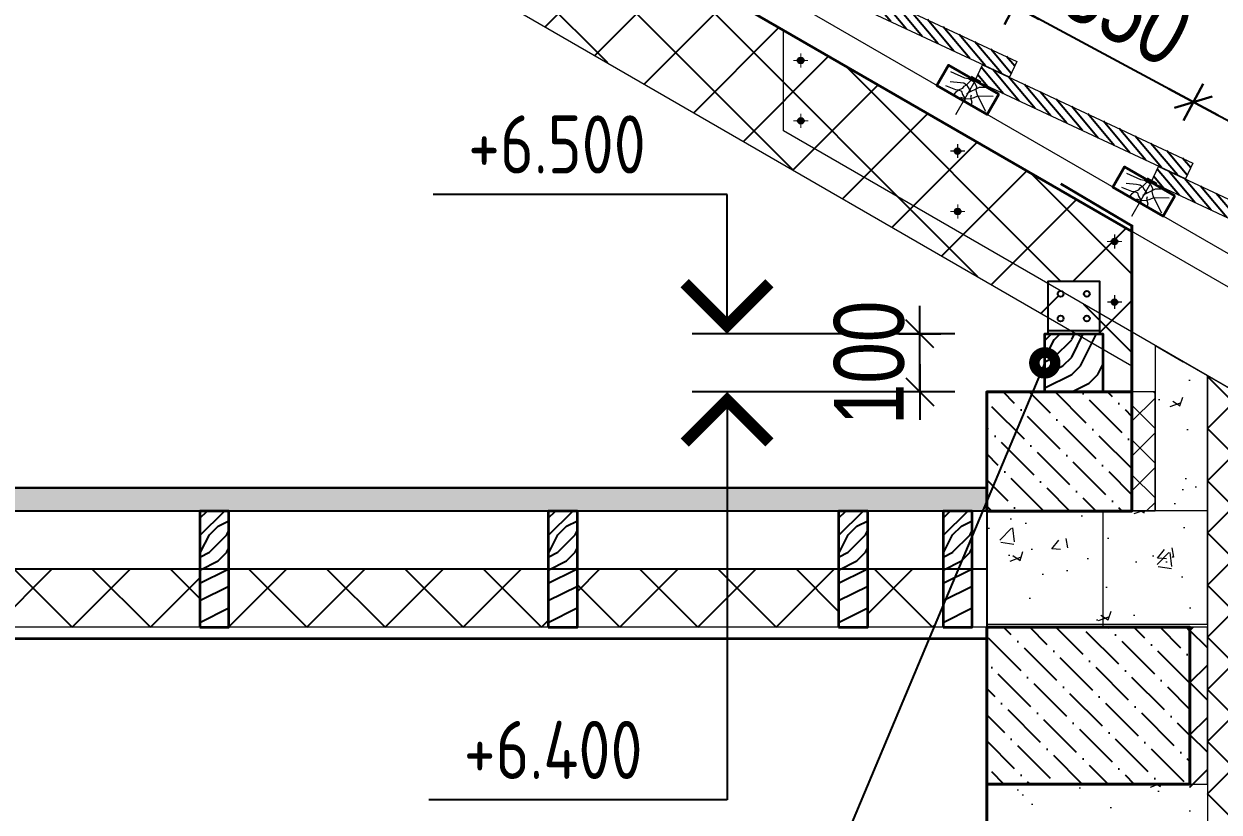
# Model space of a CAD drawing. Extents: x -12289450 to -10763036, y -7834513 to -6150123.
# Drawn here: x -10906897 to -10904839, y -7677568 to -7676211 of the extents above; entities that cross this region are included whole.
import ezdxf

# ---------------------------------------------------------------- set-up
doc = ezdxf.new("R2010")
doc.units = 0
doc.header["$LTSCALE"] = 25
doc.header["$PDMODE"] = 35
doc.linetypes.add('CENTER', pattern=[50.8, 31.75, -6.35, 6.35, -6.35])
doc.linetypes.add('HIDDEN', pattern=[9.525, 6.35, -3.175])
doc.layers.get('DefPoints').update_dxf_attribs({"color": 10, "lineweight": 30})
for name, color, linetype in [('005-РАЗМЕРЫ', 252, 'Continuous'), ('008-ШТРИХОВКА', 252, 'Continuous'), ('014-ОСИ', 251, 'CENTER'), ('1рамка1', 7, 'Continuous'), ('Крыши', 7, 'Continuous'), ('Примечания', 7, 'Continuous')]:
    doc.layers.add(name, color=color, linetype=linetype)
for name, color, linetype, lineweight in [('RAZMER', 7, 'Continuous', 9), ('Перегор', 4, 'Continuous', 20), ('Стена', 7, 'Continuous', 5), ('СТЕНЫ', 5, 'Continuous', 40), ('Штрих', 9, 'Continuous', 13), ('штриховка', 252, 'Continuous', 9)]:
    doc.layers.add(name, color=color, linetype=linetype, lineweight=lineweight)
doc.styles.add('GOST 2.304', font='cs_gost2304.shx')
doc.styles.add('TXT0', font='txt', dxfattribs={"width": 0.8})
doc.dimstyles.new('Копия 3 РАЗМЕРЫ 3', dxfattribs={"dimscale": 30, "dimtxt": 4, "dimasz": 0.08, "dimexe": 0, "dimexo": 0, "dimgap": 0.9, "dimtad": 1, "dimdec": 0, "dimzin": 0, "dimdsep": 46, "dimtxsty": 'TXT0', "dimblk1": 'A8MITTA', "dimblk2": 'A8MITTA', "dimsah": 1, "dimcen": 0.3, "dimse1": 1, "dimse2": 1, "dimadec": 0, "dimazin": 0, "dimtp": 6, "dimtm": 6, "dimtfac": 1, "dimtdec": 0, "dimtofl": 0, "dimtmove": 0, "dimatfit": 3, "dimldrblk": 'A8MITTA', "dimfxl": 0, "dimtolj": 1, "dimtzin": 0, "dimarcsym": 0})
pattern_1 = [(135, (14502.695, 2853.85), (-61.73926083, 16.83798023), [79.375, -15.875, 0, -15.875])]

# ---------------------------------------------------------------- blocks, each defined once
blk = doc.blocks.new('ytjtyj')
at = {"layer": 'Перегор', "linetype": 'Continuous'}
for p, q in [((-3.6, 13.4), (-21.6, 6.9)), ((-12.6, 10.2), (11.8, -56.9))]:
    blk.add_line(p, q, dxfattribs=at)
at = {"layer": 'Стена', "linetype": 'Continuous', "ltscale": 100}
blk.add_line((51.9, -12.5), (38.2, 25), dxfattribs=at)
blk.add_lwpolyline([(-55.8, -9.2), (-42.1, -46.8), (51.9, -12.5), (38.2, 25), (-55.8, -9.2)], close=True, dxfattribs=at)
at = {"layer": 'Штрих', "linetype": 'Continuous', "ltscale": 100}
for p, q in [((-10.2, 4.4), (-15.6, -3.3)), ((0.3, 8.6), (-10.2, 4.4)), ((2, -2.6), (-4.9, 6.5)), ((7.6, 8.6), (0.3, 8.6)), ((32.8, 15.1), (7.6, 8.6)), ((-20.7, -18.1), (-46.9, -13.8)), ((-18.6, -15.3), (-38.4, -41.9)), ((-20.7, -2.7), (-33.2, -0.9)), ((-15.6, -6.6), (-20.7, -2.7)), ((-15.1, -22.2), (-20.7, -18.1)), ((-15.6, -8.5), (-18.6, -15.3)), ((-15.6, -3.3), (-15.6, -8.5)), ((-7.2, -13), (-15.6, -6.6)), ((-9, -18.9), (-8.9, -23.1)), ((-1.7, -7.1), (-7.2, -13)), ((-1.2, -17.6), (-7.2, -13)), ((2, -2.6), (-1.7, -7.1)), ((7.1, -0.5), (2, -2.6)), ((5.7, -5.8), (2, -2.6)), ((7.2, -9.7), (5.7, -5.8)), ((8.7, -14.8), (5.7, -20.6)), ((12.9, -0.7), (7.1, -0.5)), ((13.7, -13.8), (7.2, -9.7)), ((13.7, -13.8), (8.7, -14.8)), ((30.7, -2.1), (12.9, -0.7)), ((17.6, -17.7), (13.7, -13.8)), ((19.4, -13.8), (13.7, -13.8)), ((20.1, -23), (17.6, -17.7)), ((37.5, -10.5), (19.4, -13.8)), ((-9.5, -24.4), (-15.1, -22.2)), ((-8.9, -23.1), (-12.3, -30.7)), ((-12.3, -30.7), (-11.7, -34.8)), ((-0.7, -26.6), (-9.5, -24.4)), ((8.3, -25.3), (-0.7, -26.6)), ((1.3, -25.2), (0.1, -30.6)), ((5.7, -20.6), (1.3, -25.2)), ((17.5, -23.8), (14, -25.5)), ((21.4, -22.6), (17.5, -23.8))]:
    blk.add_line(p, q, dxfattribs=at)
blk = doc.blocks.new('A8MITTA', base_point=(3180, 3140))
for p, q in [((3170, 3130), (3190, 3150)), ((3180, 3155), (3180, 3125)), ((3160, 3140), (3200, 3140))]:
    blk.add_line(p, q)
blk = doc.blocks.new('*D1067')
at = {"layer": '005-РАЗМЕРЫ', "color": 0, "lineweight": -2, "ltscale": 4, "transparency": 16777216}
blk.add_line((-10904577.5, -7676510.5), (-10904881.5, -7676347.3), dxfattribs=at)
at = {"layer": 'DefPoints', "color": 0, "ltscale": 4, "transparency": 16777216}
for p in [(-10904883.6, -7676346.1), (-10904966, -7676499.5), (-10904662.9, -7676674.5)]:
    blk.add_point(p, dxfattribs=at)
at = {"layer": '005-РАЗМЕРЫ', "color": 0, "lineweight": -2, "ltscale": 4, "transparency": 16777216, "xscale": 2.4, "yscale": 2.4, "zscale": 2.4}
for p, rotation in [((-10904883.6, -7676346.1), 151.7584222116206), ((-10904575.4, -7676511.7), 331.7584222116206)]:
    blk.add_blockref('A8MITTA', p, dxfattribs=dict(at, rotation=rotation))
at = {"layer": '005-РАЗМЕРЫ', "color": 0, "ltscale": 4, "transparency": 16777216, "insert": (-10904688.3, -7676352.3), "char_height": 120, "attachment_point": 5, "rotation": 331.7584, "style": 'TXT0'}
blk.add_mtext('\\A1;350', dxfattribs=at)
blk = doc.blocks.new('*D1068')
at = {"layer": '005-РАЗМЕРЫ', "color": 0, "lineweight": -2, "ltscale": 4, "transparency": 16777216}
blk.add_line((-10904885.7, -7676345), (-10905189.7, -7676181.7), dxfattribs=at)
at = {"layer": 'DefPoints', "color": 0, "ltscale": 4, "transparency": 16777216}
for p in [(-10905191.8, -7676180.6), (-10905269.1, -7676324.5), (-10904966, -7676499.5)]:
    blk.add_point(p, dxfattribs=at)
at = {"layer": '005-РАЗМЕРЫ', "color": 0, "lineweight": -2, "ltscale": 4, "transparency": 16777216, "xscale": 2.4, "yscale": 2.4, "zscale": 2.4}
for p, rotation in [((-10905191.8, -7676180.6), 151.7584222116206), ((-10904883.6, -7676346.1), 331.7584222116206)]:
    blk.add_blockref('A8MITTA', p, dxfattribs=dict(at, rotation=rotation))
at = {"layer": '005-РАЗМЕРЫ', "color": 0, "ltscale": 4, "transparency": 16777216, "insert": (-10904996.5, -7676186.7), "char_height": 120, "attachment_point": 5, "rotation": 331.7584, "style": 'TXT0'}
blk.add_mtext('\\A1;350', dxfattribs=at)
blk = doc.blocks.new('*D1069')
at = {"layer": '005-РАЗМЕРЫ', "color": 0, "lineweight": -2, "ltscale": 4, "transparency": 16777216}
blk.add_line((-10905193.9, -7676179.5), (-10905497.9, -7676016.2), dxfattribs=at)
at = {"layer": 'DefPoints', "color": 0, "ltscale": 4, "transparency": 16777216}
for p in [(-10905500, -7676015.1), (-10905572.2, -7676149.5), (-10905269.1, -7676324.5)]:
    blk.add_point(p, dxfattribs=at)
at = {"layer": '005-РАЗМЕРЫ', "color": 0, "lineweight": -2, "ltscale": 4, "transparency": 16777216, "xscale": 2.4, "yscale": 2.4, "zscale": 2.4}
for p, rotation in [((-10905500, -7676015.1), 151.7584222116206), ((-10905191.8, -7676180.6), 331.7584222116206)]:
    blk.add_blockref('A8MITTA', p, dxfattribs=dict(at, rotation=rotation))
at = {"layer": '005-РАЗМЕРЫ', "color": 0, "ltscale": 4, "transparency": 16777216, "insert": (-10905304.7, -7676021.2), "char_height": 120, "attachment_point": 5, "rotation": 331.7584, "style": 'TXT0'}
blk.add_mtext('\\A1;350', dxfattribs=at)
blk = doc.blocks.new('*D1089')
at = {"layer": '005-РАЗМЕРЫ', "color": 0, "lineweight": -2, "ltscale": 4, "transparency": 16777216}
blk.add_line((-10905354.3, -7676842.5), (-10905354.3, -7676747.3), dxfattribs=at)
at = {"layer": 'DefPoints', "color": 0, "ltscale": 4, "transparency": 16777216}
for p in [(-10905357.9, -7676744.9), (-10905354.3, -7676744.9), (-10905357.9, -7676844.9)]:
    blk.add_point(p, dxfattribs=at)
at = {"layer": '005-РАЗМЕРЫ', "color": 0, "lineweight": -2, "ltscale": 4, "transparency": 16777216, "xscale": 2.4, "yscale": 2.4, "zscale": 2.4}
for p, rotation in [((-10905354.3, -7676744.9), 90), ((-10905354.3, -7676844.9), 270)]:
    blk.add_blockref('A8MITTA', p, dxfattribs=dict(at, rotation=rotation))
at = {"layer": '005-РАЗМЕРЫ', "color": 0, "ltscale": 4, "transparency": 16777216, "insert": (-10905441.3, -7676794.9), "char_height": 120, "attachment_point": 5, "rotation": 90, "style": 'TXT0'}
blk.add_mtext('\\A1;100', dxfattribs=at)

msp = doc.modelspace()

# ---------------------------------------------------------------- hatches: boundary and pattern name
at = {"layer": '008-ШТРИХОВКА', "ltscale": 3}
h = msp.add_hatch(dxfattribs=at)
h.set_pattern_fill('ANSI37', color=256, scale=30)
h.set_pattern_definition([(45, (-10908334.22, -7676799.76), (-67.352, 67.352), []), (135, (-10908334.22, -7676799.76), (-67.352, -67.352), [])])
h.paths.add_polyline_path([(-10905589.2, -7676222.4), (-10905589.2, -7676395.6), (-10905134.2, -7676658.3), (-10905134.2, -7676654.9), (-10905044.2, -7676654.9), (-10905044.2, -7676710.3), (-10904989.2, -7676742), (-10904989.2, -7676568.8)])
h.paths.add_polyline_path([(-10905019, -7676590.2), (-10905019, -7676591.1, 0.403433), (-10905014.2, -7676586.1), (-10905015.2, -7676586.1, -0.40079)], flags=16)
h.paths.add_polyline_path([(-10905284.2, -7676534.3, -1), (-10905294.2, -7676534.3, -1)], flags=16)
h.paths.add_polyline_path([(-10905024, -7676690.2, -1), (-10905014, -7676690.2, -1)], flags=16)
h.paths.add_polyline_path([(-10905289.2, -7676426.3), (-10905289.2, -7676425.3, 0.425077), (-10905294.4, -7676430.3), (-10905293.4, -7676430.3, -0.427766)], flags=16)
h.paths.add_polyline_path([(-10905554.4, -7676378.3, -1), (-10905564.4, -7676378.3, -1)], flags=16)
h.paths.add_polyline_path([(-10905559.4, -7676270.3), (-10905559.4, -7676269.3, 0.425077), (-10905564.6, -7676274.3), (-10905563.6, -7676274.3, -0.427766)], flags=16)
h.paths.add_polyline_path([(-10905134.2, -7676658.3), (-10905589.2, -7676395.6), (-10905589.2, -7676222.4), (-10906849.3, -7675494.9), (-10906849.3, -7675725.8), (-10906621.3, -7675857.5), (-10906550.9, -7675781.6, -0.208652), (-10906553.8, -7675775, -1), (-10906535.8, -7675775, -0.654736), (-10906550.9, -7675781.6), (-10906621.3, -7675857.5), (-10905134.2, -7676716)])
h.paths.add_polyline_path([(-10905107.5, -7676673.7, -0.127292), (-10905106.9, -7676676.1, -1), (-10905116.9, -7676676.1, -0.409198), (-10905112, -7676671.1), (-10905134.2, -7676658.3), (-10905134.2, -7676716), (-10905092.9, -7676739.9), (-10905044.2, -7676739.9), (-10905044.2, -7676710.3)], flags=17)
h.paths.add_polyline_path([(-10905106.9, -7676718.6, -1), (-10905116.9, -7676718.6, -1)], flags=16)
h.paths.add_polyline_path([(-10905061.8, -7676718.6, -1), (-10905071.8, -7676718.6, -1)], flags=16)
h.paths.add_polyline_path([(-10904989.2, -7676742), (-10905044.2, -7676710.3), (-10905044.2, -7676744.9), (-10905039.2, -7676744.9), (-10905039.2, -7676770.9), (-10904989.2, -7676799.8)])
h.paths.add_polyline_path([(-10906849.3, -7675494.9), (-10906964.4, -7675428.4, -0.449807), (-10906977.6, -7675431.1), (-10907093.1, -7675585.1), (-10906849.3, -7675725.8)])
h.paths.add_polyline_path([(-10907813.6, -7674938.2, -0.197823), (-10907691, -7675239.9), (-10907093.1, -7675585.1), (-10906977.6, -7675431.1, -0.379494), (-10906980, -7675419.4)])
h.paths.add_polyline_path([(-10907813.6, -7674938.2), (-10908011.6, -7674823.8, 0.197823), (-10908334.2, -7674868.5), (-10908134.2, -7674984), (-10908134.2, -7674919.9), (-10908044.2, -7674919.9), (-10908044.2, -7675009.9), (-10908039.2, -7675009.9), (-10908039.2, -7675038.8), (-10907691, -7675239.9, 0.197823)])
at = {"layer": '008-ШТРИХОВКА'}
h = msp.add_hatch(dxfattribs=at)
h.set_pattern_fill('ANSI31', color=251, scale=4, angle=5, style=0)
h.set_pattern_definition([(130, (-22663053.002, -662320.611), (9.728764428, 8.163402643), [])])
h.paths.add_polyline_path([(-10905559.8, -7676135.2), (-10905558.2, -7676132.5), (-10905560.9, -7676130.9), (-10905549.7, -7676106.8), (-10905187.1, -7676275.9), (-10905199.8, -7676303)])
h = msp.add_hatch(dxfattribs=at)
h.set_pattern_fill('ANSI31', color=251, scale=4, angle=5, style=0)
h.set_pattern_definition([(130, (-22662749.893, -662495.611), (9.728764428, 8.163402643), [])])
h.paths.add_polyline_path([(-10905256.6, -7676310.2), (-10905255.1, -7676307.5), (-10905257.8, -7676305.9), (-10905246.6, -7676281.8), (-10904884, -7676450.9), (-10904896.7, -7676478)])
h = msp.add_hatch(dxfattribs=at)
h.set_pattern_fill('ANSI31', color=251, scale=4, angle=5, style=0)
h.set_pattern_definition([(130, (-22662446.784, -662670.611), (9.728764428, 8.163402643), [])])
h.paths.add_polyline_path([(-10904953.5, -7676485.2), (-10904952, -7676482.5), (-10904954.7, -7676480.9), (-10904943.4, -7676456.8), (-10904580.9, -7676625.9), (-10904593.6, -7676653)])
h = msp.add_hatch(dxfattribs=at)
h.set_pattern_fill('WOODFACE', color=251, scale=300, style=0, pattern_type=2)
h.set_pattern_definition([(0, (769016.9, -569530.14), (300, 300), [15, -285]), (90, (769136.9, -569425.14), (-300, 300), [30, -270]), (45, (769076.91, -569455.14), (3e-14, 300), [21.21, -63.63, 21.21, -42.42, 148.5, -127.2940687]), (45, (769001.91, -569545.14), (3e-14, 300), [21.213, -42.426, 21.213, -339.4120686]), (45, (769106.91, -569515.14), (3e-14, 300), [21.213, -403.0510686]), (45, (769136.91, -569530.14), (3e-14, 300), [21.213, -403.0510686]), (45, (769091.91, -569500.14), (3e-14, 300), [21.213, -403.0510686]), (45, (769076.91, -569485.14), (3e-14, 300), [42.426, -381.8380686]), (45, (769151.91, -569260.14), (3e-14, 300), [42.426, -381.8380686]), (45, (769046.91, -569470.14), (3e-14, 300), [84.852, -339.4120686]), (45, (769031.91, -569455.14), (3e-14, 300), [84.852, -339.4120686]), (45, (769226.91, -569365.14), (3e-14, 300), [84.852, -339.4120686]), (45, (769016.91, -569425.14), (3e-14, 300), [63.6396, -360.6244686]), (45, (768956.91, -569380.14), (3e-14, 300), [63.6396, -360.6244686]), (45, (768986.91, -569410.14), (3e-14, 300), [63.6396, -360.6244686]), (45, (769181.91, -569320.14), (3e-14, 300), [106.06602, -318.1980486]), (45, (769151.91, -569305.14), (3e-14, 300), [106.06602, -318.1980486]), (45, (769181.91, -569380.14), (3e-14, 300), [148.492424, -275.7716445]), (26.5650512, (769046.91, -569500.14), (300, 1e-07), [33.541017, -637.279374]), (26.5650512, (769106.91, -569410.14), (300, 1e-07), [33.541017, -637.279374]), (26.5650512, (769091.91, -569440.14), (300, 1e-07), [33.541017, -637.279374]), (26.5650512, (769031.91, -569530.14), (300, 1e-07), [67.08204, -603.738353]), (26.5650512, (769091.91, -569395.14), (300, 1e-07), [100.623059, -570.197334]), (26.5650512, (769061.91, -569380.14), (300, 1e-07), [134.1640785, -536.6563146]), (26.5650512, (769031.91, -569365.14), (300, 1e-07), [134.1640785, -536.6563146]), (26.5650512, (768986.91, -569275.14), (300, 1e-07), [134.1640785, -536.6563146]), (26.5650512, (768986.91, -569305.14), (300, 1e-07), [167.7051, -503.115293]), (26.5650512, (769001.91, -569335.14), (300, 1e-07), [167.7051, -503.115293]), (63.4349488, (769106.91, -569455.14), (2e-08, 300), [33.541017, -637.279374]), (63.4349488, (769061.91, -569485.14), (2e-08, 300), [33.541017, -637.279374]), (63.4349488, (769016.91, -569530.14), (2e-08, 300), [67.08204, -603.738353]), (63.4349488, (769106.91, -569485.14), (2e-08, 300), [67.08204, -603.738353]), (63.4349488, (768986.91, -569545.14), (2e-08, 300), [100.623059, -570.197334]), (63.4349488, (768956.91, -569545.14), (2e-08, 300), [134.1640785, -536.6563146]), (63.4349488, (769226.91, -569530.14), (2e-08, 300), [134.1640785, -536.6563146]), (63.4349488, (769121.91, -569500.14), (2e-08, 300), [134.1640785, -536.6563146]), (63.4349488, (769181.91, -569530.14), (2e-08, 300), [167.7051, -503.115293]), (63.4349488, (769151.91, -569515.14), (2e-08, 300), [167.7051, -503.115293])])
h.paths.add_polyline_path([(-10905039.2, -7676844.9), (-10905039.2, -7676744.9), (-10905139.2, -7676744.9), (-10905139.2, -7676844.9)])
at = {"layer": '008-ШТРИХОВКА', "ltscale": 4}
h = msp.add_hatch(dxfattribs=at)
h.set_pattern_fill('ANSI37', color=256, scale=20, style=0)
h.set_pattern_definition([(45, (-10904859.19, -7680589.875), (-44.9013, 44.9013), []), (135, (-10904859.19, -7680589.875), (-44.9013, -44.9013), [])])
h.paths.add_polyline_path([(-10904859.1, -7677811.4), (-10904809.2, -7677811.4), (-10904809.2, -7676846), (-10904859.2, -7676817.1), (-10904859.2, -7677049.9)])
h = msp.add_hatch(dxfattribs=at)
h.set_pattern_fill('ANSI36', color=256, scale=10, angle=90, style=0)
h.set_pattern_definition(pattern_1)
h.paths.add_polyline_path([(-10904989.2, -7676844.9), (-10905239.2, -7676844.9), (-10905239.2, -7677049.9), (-10904989.2, -7677049.9)])
at = {"layer": '008-ШТРИХОВКА', "lineweight": 9}
h = msp.add_hatch(dxfattribs=at)
h.set_pattern_fill('ANSI37', color=251, scale=13.333333, angle=90, style=0)
h.set_pattern_definition([(135, (-11633513.636, -7047784.69), (-29.934187, -29.934187), []), (225, (-11633513.636, -7047784.69), (29.934187, -29.934187), [])])
h.paths.add_polyline_path([(-10904949.2, -7676844.8), (-10904989.2, -7676844.8), (-10904989.2, -7677049.8), (-10904949.2, -7677049.8)])
at = {"layer": '008-ШТРИХОВКА'}
h = msp.add_hatch(dxfattribs=at)
h.set_pattern_fill('WOODFACE', color=251, scale=300, style=0, pattern_type=2)
h.set_pattern_definition([(0, (-10915678.08, -7677234.88), (300, 300), [15, -285]), (90, (-10915558.08, -7677129.88), (-300, 300), [30, -270]), (45, (-10915618.08, -7677159.88), (3e-14, 300), [21.21, -63.63, 21.21, -42.42, 148.5, -127.294]), (45, (-10915693.08, -7677249.88), (3e-14, 300), [21.213, -42.426, 21.213, -339.412]), (45, (-10915588.08, -7677219.88), (3e-14, 300), [21.213, -403.051]), (45, (-10915558.08, -7677234.88), (3e-14, 300), [21.213, -403.051]), (45, (-10915603.08, -7677204.88), (3e-14, 300), [21.213, -403.051]), (45, (-10915618.08, -7677189.88), (3e-14, 300), [42.426, -381.838]), (45, (-10915543.08, -7676964.88), (3e-14, 300), [42.426, -381.838]), (45, (-10915648.08, -7677174.88), (3e-14, 300), [84.852, -339.412]), (45, (-10915663.08, -7677159.88), (3e-14, 300), [84.852, -339.412]), (45, (-10915468.08, -7677069.88), (3e-14, 300), [84.852, -339.412]), (45, (-10915678.08, -7677129.88), (3e-14, 300), [63.64, -360.6245]), (45, (-10915738.08, -7677084.88), (3e-14, 300), [63.64, -360.6245]), (45, (-10915708.08, -7677114.88), (3e-14, 300), [63.64, -360.6245]), (45, (-10915513.08, -7677024.88), (3e-14, 300), [106.066, -318.198]), (45, (-10915543.08, -7677009.88), (3e-14, 300), [106.066, -318.198]), (45, (-10915513.08, -7677084.88), (3e-14, 300), [148.4924, -275.772]), (26.565, (-10915648.08, -7677204.88), (300, 1e-07), [33.541, -637.279]), (26.565, (-10915588.08, -7677114.88), (300, 1e-07), [33.541, -637.279]), (26.565, (-10915603.08, -7677144.88), (300, 1e-07), [33.541, -637.279]), (26.565, (-10915663.08, -7677234.88), (300, 1e-07), [67.082, -603.738]), (26.565, (-10915603.08, -7677099.88), (300, 1e-07), [100.623, -570.197]), (26.565, (-10915633.08, -7677084.88), (300, 1e-07), [134.164, -536.656]), (26.565, (-10915663.08, -7677069.88), (300, 1e-07), [134.164, -536.656]), (26.565, (-10915708.08, -7676979.88), (300, 1e-07), [134.164, -536.656]), (26.565, (-10915708.08, -7677009.88), (300, 1e-07), [167.705, -503.115]), (26.565, (-10915693.08, -7677039.88), (300, 1e-07), [167.705, -503.115]), (63.435, (-10915588.08, -7677159.88), (2e-08, 300), [33.541, -637.279]), (63.435, (-10915633.08, -7677189.88), (2e-08, 300), [33.541, -637.279]), (63.435, (-10915678.08, -7677234.88), (2e-08, 300), [67.082, -603.738]), (63.435, (-10915588.08, -7677189.88), (2e-08, 300), [67.082, -603.738]), (63.435, (-10915708.08, -7677249.88), (2e-08, 300), [100.623, -570.197]), (63.435, (-10915738.08, -7677249.88), (2e-08, 300), [134.164, -536.656]), (63.435, (-10915468.08, -7677234.88), (2e-08, 300), [134.164, -536.656]), (63.435, (-10915573.08, -7677204.88), (2e-08, 300), [134.164, -536.656]), (63.435, (-10915513.08, -7677234.88), (2e-08, 300), [167.705, -503.115]), (63.435, (-10915543.08, -7677219.88), (2e-08, 300), [167.705, -503.115])])
h.paths.add_polyline_path([(-10910869.2, -7677050), (-10910919.2, -7677050), (-10910927.1, -7677049.9), (-10910877.1, -7677049.9)], flags=16)
h.paths.add_polyline_path([(-10913249.2, -7677050), (-10913249.2, -7677009.9), (-10915738.1, -7677009.9), (-10915738.1, -7677050)])
h.paths.add_polyline_path([(-10913249.2, -7677009.9), (-10913249.2, -7677050), (-10905239.2, -7677050.1), (-10905239.2, -7677009.9)])
h = msp.add_hatch(dxfattribs=at)
h.set_pattern_fill('WOODFACE', color=251, scale=300, style=0, pattern_type=2)
h.set_pattern_definition([(0, (767561.9, -569866.07), (300, 300), [15, -285]), (90, (767681.9, -569761.07), (-300, 300), [30, -270]), (45, (767621.91, -569791.07), (3e-14, 300), [21.21, -63.63, 21.21, -42.42, 148.5, -127.2940687]), (45, (767546.91, -569881.07), (3e-14, 300), [21.213, -42.426, 21.213, -339.4120686]), (45, (767651.91, -569851.07), (3e-14, 300), [21.213, -403.0510686]), (45, (767681.91, -569866.07), (3e-14, 300), [21.213, -403.0510686]), (45, (767636.91, -569836.07), (3e-14, 300), [21.213, -403.0510686]), (45, (767621.91, -569821.07), (3e-14, 300), [42.426, -381.8380686]), (45, (767696.91, -569596.07), (3e-14, 300), [42.426, -381.8380686]), (45, (767591.91, -569806.07), (3e-14, 300), [84.852, -339.4120686]), (45, (767576.91, -569791.07), (3e-14, 300), [84.852, -339.4120686]), (45, (767771.91, -569701.07), (3e-14, 300), [84.852, -339.4120686]), (45, (767561.91, -569761.07), (3e-14, 300), [63.6396, -360.6244686]), (45, (767501.91, -569716.07), (3e-14, 300), [63.6396, -360.6244686]), (45, (767531.91, -569746.07), (3e-14, 300), [63.6396, -360.6244686]), (45, (767726.91, -569656.07), (3e-14, 300), [106.06602, -318.1980486]), (45, (767696.91, -569641.07), (3e-14, 300), [106.06602, -318.1980486]), (45, (767726.91, -569716.07), (3e-14, 300), [148.492424, -275.7716445]), (26.5650512, (767591.91, -569836.07), (300, 1e-07), [33.541017, -637.279374]), (26.5650512, (767651.91, -569746.07), (300, 1e-07), [33.541017, -637.279374]), (26.5650512, (767636.91, -569776.07), (300, 1e-07), [33.541017, -637.279374]), (26.5650512, (767576.91, -569866.07), (300, 1e-07), [67.08204, -603.738353]), (26.5650512, (767636.91, -569731.07), (300, 1e-07), [100.623059, -570.197334]), (26.5650512, (767606.91, -569716.07), (300, 1e-07), [134.1640785, -536.6563146]), (26.5650512, (767576.91, -569701.07), (300, 1e-07), [134.1640785, -536.6563146]), (26.5650512, (767531.91, -569611.07), (300, 1e-07), [134.1640785, -536.6563146]), (26.5650512, (767531.91, -569641.07), (300, 1e-07), [167.7051, -503.115293]), (26.5650512, (767546.91, -569671.07), (300, 1e-07), [167.7051, -503.115293]), (63.4349488, (767651.91, -569791.07), (2e-08, 300), [33.541017, -637.279374]), (63.4349488, (767606.91, -569821.07), (2e-08, 300), [33.541017, -637.279374]), (63.4349488, (767561.91, -569866.07), (2e-08, 300), [67.08204, -603.738353]), (63.4349488, (767651.91, -569821.07), (2e-08, 300), [67.08204, -603.738353]), (63.4349488, (767531.91, -569881.07), (2e-08, 300), [100.623059, -570.197334]), (63.4349488, (767501.91, -569881.07), (2e-08, 300), [134.1640785, -536.6563146]), (63.4349488, (767771.91, -569866.07), (2e-08, 300), [134.1640785, -536.6563146]), (63.4349488, (767666.91, -569836.07), (2e-08, 300), [134.1640785, -536.6563146]), (63.4349488, (767726.91, -569866.07), (2e-08, 300), [167.7051, -503.115293]), (63.4349488, (767696.91, -569851.07), (2e-08, 300), [167.7051, -503.115293])])
h.paths.add_polyline_path([(-10906544.2, -7677249.9), (-10906544.2, -7677049.9), (-10906594.2, -7677049.9), (-10906594.2, -7677249.9)])
h = msp.add_hatch(dxfattribs=at)
h.set_pattern_fill('WOODFACE', color=251, scale=300, style=0, pattern_type=2)
h.set_pattern_definition([(0, (768161.9, -569866.07), (300, 300), [15, -285]), (90, (768281.9, -569761.07), (-300, 300), [30, -270]), (45, (768221.91, -569791.07), (3e-14, 300), [21.21, -63.63, 21.21, -42.42, 148.5, -127.2940687]), (45, (768146.91, -569881.07), (3e-14, 300), [21.213, -42.426, 21.213, -339.4120686]), (45, (768251.91, -569851.07), (3e-14, 300), [21.213, -403.0510686]), (45, (768281.91, -569866.07), (3e-14, 300), [21.213, -403.0510686]), (45, (768236.91, -569836.07), (3e-14, 300), [21.213, -403.0510686]), (45, (768221.91, -569821.07), (3e-14, 300), [42.426, -381.8380686]), (45, (768296.91, -569596.07), (3e-14, 300), [42.426, -381.8380686]), (45, (768191.91, -569806.07), (3e-14, 300), [84.852, -339.4120686]), (45, (768176.91, -569791.07), (3e-14, 300), [84.852, -339.4120686]), (45, (768371.91, -569701.07), (3e-14, 300), [84.852, -339.4120686]), (45, (768161.91, -569761.07), (3e-14, 300), [63.6396, -360.6244686]), (45, (768101.91, -569716.07), (3e-14, 300), [63.6396, -360.6244686]), (45, (768131.91, -569746.07), (3e-14, 300), [63.6396, -360.6244686]), (45, (768326.91, -569656.07), (3e-14, 300), [106.06602, -318.1980486]), (45, (768296.91, -569641.07), (3e-14, 300), [106.06602, -318.1980486]), (45, (768326.91, -569716.07), (3e-14, 300), [148.492424, -275.7716445]), (26.5650512, (768191.91, -569836.07), (300, 1e-07), [33.541017, -637.279374]), (26.5650512, (768251.91, -569746.07), (300, 1e-07), [33.541017, -637.279374]), (26.5650512, (768236.91, -569776.07), (300, 1e-07), [33.541017, -637.279374]), (26.5650512, (768176.91, -569866.07), (300, 1e-07), [67.08204, -603.738353]), (26.5650512, (768236.91, -569731.07), (300, 1e-07), [100.623059, -570.197334]), (26.5650512, (768206.91, -569716.07), (300, 1e-07), [134.1640785, -536.6563146]), (26.5650512, (768176.91, -569701.07), (300, 1e-07), [134.1640785, -536.6563146]), (26.5650512, (768131.91, -569611.07), (300, 1e-07), [134.1640785, -536.6563146]), (26.5650512, (768131.91, -569641.07), (300, 1e-07), [167.7051, -503.115293]), (26.5650512, (768146.91, -569671.07), (300, 1e-07), [167.7051, -503.115293]), (63.4349488, (768251.91, -569791.07), (2e-08, 300), [33.541017, -637.279374]), (63.4349488, (768206.91, -569821.07), (2e-08, 300), [33.541017, -637.279374]), (63.4349488, (768161.91, -569866.07), (2e-08, 300), [67.08204, -603.738353]), (63.4349488, (768251.91, -569821.07), (2e-08, 300), [67.08204, -603.738353]), (63.4349488, (768131.91, -569881.07), (2e-08, 300), [100.623059, -570.197334]), (63.4349488, (768101.91, -569881.07), (2e-08, 300), [134.1640785, -536.6563146]), (63.4349488, (768371.91, -569866.07), (2e-08, 300), [134.1640785, -536.6563146]), (63.4349488, (768266.91, -569836.07), (2e-08, 300), [134.1640785, -536.6563146]), (63.4349488, (768326.91, -569866.07), (2e-08, 300), [167.7051, -503.115293]), (63.4349488, (768296.91, -569851.07), (2e-08, 300), [167.7051, -503.115293])])
h.paths.add_polyline_path([(-10905944.2, -7677249.9), (-10905944.2, -7677049.9), (-10905994.2, -7677049.9), (-10905994.2, -7677249.9)])
h = msp.add_hatch(dxfattribs=at)
h.set_pattern_fill('WOODFACE', color=251, scale=300, style=0, pattern_type=2)
h.set_pattern_definition([(0, (768661.9, -569866.07), (300, 300), [15, -285]), (90, (768781.9, -569761.07), (-300, 300), [30, -270]), (45, (768721.91, -569791.07), (3e-14, 300), [21.21, -63.63, 21.21, -42.42, 148.5, -127.2940687]), (45, (768646.91, -569881.07), (3e-14, 300), [21.213, -42.426, 21.213, -339.4120686]), (45, (768751.91, -569851.07), (3e-14, 300), [21.213, -403.0510686]), (45, (768781.91, -569866.07), (3e-14, 300), [21.213, -403.0510686]), (45, (768736.91, -569836.07), (3e-14, 300), [21.213, -403.0510686]), (45, (768721.91, -569821.07), (3e-14, 300), [42.426, -381.8380686]), (45, (768796.91, -569596.07), (3e-14, 300), [42.426, -381.8380686]), (45, (768691.91, -569806.07), (3e-14, 300), [84.852, -339.4120686]), (45, (768676.91, -569791.07), (3e-14, 300), [84.852, -339.4120686]), (45, (768871.91, -569701.07), (3e-14, 300), [84.852, -339.4120686]), (45, (768661.91, -569761.07), (3e-14, 300), [63.6396, -360.6244686]), (45, (768601.91, -569716.07), (3e-14, 300), [63.6396, -360.6244686]), (45, (768631.91, -569746.07), (3e-14, 300), [63.6396, -360.6244686]), (45, (768826.91, -569656.07), (3e-14, 300), [106.06602, -318.1980486]), (45, (768796.91, -569641.07), (3e-14, 300), [106.06602, -318.1980486]), (45, (768826.91, -569716.07), (3e-14, 300), [148.492424, -275.7716445]), (26.5650512, (768691.91, -569836.07), (300, 1e-07), [33.541017, -637.279374]), (26.5650512, (768751.91, -569746.07), (300, 1e-07), [33.541017, -637.279374]), (26.5650512, (768736.91, -569776.07), (300, 1e-07), [33.541017, -637.279374]), (26.5650512, (768676.91, -569866.07), (300, 1e-07), [67.08204, -603.738353]), (26.5650512, (768736.91, -569731.07), (300, 1e-07), [100.623059, -570.197334]), (26.5650512, (768706.91, -569716.07), (300, 1e-07), [134.1640785, -536.6563146]), (26.5650512, (768676.91, -569701.07), (300, 1e-07), [134.1640785, -536.6563146]), (26.5650512, (768631.91, -569611.07), (300, 1e-07), [134.1640785, -536.6563146]), (26.5650512, (768631.91, -569641.07), (300, 1e-07), [167.7051, -503.115293]), (26.5650512, (768646.91, -569671.07), (300, 1e-07), [167.7051, -503.115293]), (63.4349488, (768751.91, -569791.07), (2e-08, 300), [33.541017, -637.279374]), (63.4349488, (768706.91, -569821.07), (2e-08, 300), [33.541017, -637.279374]), (63.4349488, (768661.91, -569866.07), (2e-08, 300), [67.08204, -603.738353]), (63.4349488, (768751.91, -569821.07), (2e-08, 300), [67.08204, -603.738353]), (63.4349488, (768631.91, -569881.07), (2e-08, 300), [100.623059, -570.197334]), (63.4349488, (768601.91, -569881.07), (2e-08, 300), [134.1640785, -536.6563146]), (63.4349488, (768871.91, -569866.07), (2e-08, 300), [134.1640785, -536.6563146]), (63.4349488, (768766.91, -569836.07), (2e-08, 300), [134.1640785, -536.6563146]), (63.4349488, (768826.91, -569866.07), (2e-08, 300), [167.7051, -503.115293]), (63.4349488, (768796.91, -569851.07), (2e-08, 300), [167.7051, -503.115293])])
h.paths.add_polyline_path([(-10905444.2, -7677249.9), (-10905444.2, -7677049.9), (-10905494.2, -7677049.9), (-10905494.2, -7677249.9)])
h = msp.add_hatch(dxfattribs=at)
h.set_pattern_fill('WOODFACE', color=251, scale=300, style=0, pattern_type=2)
h.set_pattern_definition([(0, (768841.9, -569866.07), (300, 300), [15, -285]), (90, (768961.9, -569761.07), (-300, 300), [30, -270]), (45, (768901.91, -569791.07), (3e-14, 300), [21.21, -63.63, 21.21, -42.42, 148.5, -127.2940687]), (45, (768826.91, -569881.07), (3e-14, 300), [21.213, -42.426, 21.213, -339.4120686]), (45, (768931.91, -569851.07), (3e-14, 300), [21.213, -403.0510686]), (45, (768961.91, -569866.07), (3e-14, 300), [21.213, -403.0510686]), (45, (768916.91, -569836.07), (3e-14, 300), [21.213, -403.0510686]), (45, (768901.91, -569821.07), (3e-14, 300), [42.426, -381.8380686]), (45, (768976.91, -569596.07), (3e-14, 300), [42.426, -381.8380686]), (45, (768871.91, -569806.07), (3e-14, 300), [84.852, -339.4120686]), (45, (768856.91, -569791.07), (3e-14, 300), [84.852, -339.4120686]), (45, (769051.91, -569701.07), (3e-14, 300), [84.852, -339.4120686]), (45, (768841.91, -569761.07), (3e-14, 300), [63.6396, -360.6244686]), (45, (768781.91, -569716.07), (3e-14, 300), [63.6396, -360.6244686]), (45, (768811.91, -569746.07), (3e-14, 300), [63.6396, -360.6244686]), (45, (769006.91, -569656.07), (3e-14, 300), [106.06602, -318.1980486]), (45, (768976.91, -569641.07), (3e-14, 300), [106.06602, -318.1980486]), (45, (769006.91, -569716.07), (3e-14, 300), [148.492424, -275.7716445]), (26.5650512, (768871.91, -569836.07), (300, 1e-07), [33.541017, -637.279374]), (26.5650512, (768931.91, -569746.07), (300, 1e-07), [33.541017, -637.279374]), (26.5650512, (768916.91, -569776.07), (300, 1e-07), [33.541017, -637.279374]), (26.5650512, (768856.91, -569866.07), (300, 1e-07), [67.08204, -603.738353]), (26.5650512, (768916.91, -569731.07), (300, 1e-07), [100.623059, -570.197334]), (26.5650512, (768886.91, -569716.07), (300, 1e-07), [134.1640785, -536.6563146]), (26.5650512, (768856.91, -569701.07), (300, 1e-07), [134.1640785, -536.6563146]), (26.5650512, (768811.91, -569611.07), (300, 1e-07), [134.1640785, -536.6563146]), (26.5650512, (768811.91, -569641.07), (300, 1e-07), [167.7051, -503.115293]), (26.5650512, (768826.91, -569671.07), (300, 1e-07), [167.7051, -503.115293]), (63.4349488, (768931.91, -569791.07), (2e-08, 300), [33.541017, -637.279374]), (63.4349488, (768886.91, -569821.07), (2e-08, 300), [33.541017, -637.279374]), (63.4349488, (768841.91, -569866.07), (2e-08, 300), [67.08204, -603.738353]), (63.4349488, (768931.91, -569821.07), (2e-08, 300), [67.08204, -603.738353]), (63.4349488, (768811.91, -569881.07), (2e-08, 300), [100.623059, -570.197334]), (63.4349488, (768781.91, -569881.07), (2e-08, 300), [134.1640785, -536.6563146]), (63.4349488, (769051.91, -569866.07), (2e-08, 300), [134.1640785, -536.6563146]), (63.4349488, (768946.91, -569836.07), (2e-08, 300), [134.1640785, -536.6563146]), (63.4349488, (769006.91, -569866.07), (2e-08, 300), [167.7051, -503.115293]), (63.4349488, (768976.91, -569851.07), (2e-08, 300), [167.7051, -503.115293])])
h.paths.add_polyline_path([(-10905264.2, -7677249.9), (-10905264.2, -7677049.9), (-10905314.2, -7677049.9), (-10905314.2, -7677249.9)])
at = {"layer": '008-ШТРИХОВКА', "ltscale": 3}
h = msp.add_hatch(dxfattribs=at)
h.set_pattern_fill('ANSI37', color=256, scale=30)
h.set_pattern_definition([(45, (-10911394.19, -7677249.95), (-67.3519, 67.3519), []), (135, (-10911394.19, -7677249.95), (-67.3519, -67.3519), [])])
h.paths.add_polyline_path([(-10911394.2, -7677149.9), (-10911394.2, -7677249.9), (-10910844.2, -7677249.9), (-10910844.2, -7677149.9)])
h.paths.add_polyline_path([(-10910244.2, -7677249.9), (-10910244.2, -7677149.9), (-10910794.2, -7677149.9), (-10910794.2, -7677249.9)])
h.paths.add_polyline_path([(-10910039.2, -7677249.9), (-10910039.2, -7677149.9), (-10910194.2, -7677149.9), (-10910194.2, -7677249.9)])
h.paths.add_polyline_path([(-10910039.2, -7677249.9), (-10909964.2, -7677249.9), (-10909964.2, -7677149.9), (-10909989.2, -7677149.9), (-10910039.2, -7677149.9)])
h.paths.add_polyline_path([(-10909814.2, -7677149.9), (-10909814.2, -7677249.9), (-10909644.2, -7677249.9), (-10909644.2, -7677149.9)])
h.paths.add_polyline_path([(-10909594.2, -7677149.9), (-10909594.2, -7677249.9), (-10909489.2, -7677249.9), (-10909489.2, -7677149.9)])
h.paths.add_polyline_path([(-10909389.2, -7677149.9), (-10909489.2, -7677149.9), (-10909489.2, -7677249.9), (-10909389.2, -7677249.9)])
h.paths.add_polyline_path([(-10909389.2, -7677149.9), (-10909389.2, -7677249.9), (-10909044.2, -7677249.9), (-10909044.2, -7677149.9)])
h.paths.add_polyline_path([(-10908994.2, -7677149.9), (-10908994.2, -7677249.9), (-10908444.2, -7677249.9), (-10908444.2, -7677149.9)])
h.paths.add_polyline_path([(-10908394.2, -7677149.9), (-10908394.2, -7677249.9), (-10908164.2, -7677249.9), (-10908164.2, -7677149.9)])
h.paths.add_polyline_path([(-10908014.2, -7677149.9), (-10908014.2, -7677249.9), (-10907844.2, -7677249.9), (-10907844.2, -7677149.9)])
h.paths.add_polyline_path([(-10907794.2, -7677149.9), (-10907794.2, -7677249.9), (-10907244.2, -7677249.9), (-10907244.2, -7677149.9)])
h.paths.add_polyline_path([(-10907144.2, -7677149.9), (-10907144.2, -7677249.9), (-10906594.2, -7677249.9), (-10906594.2, -7677149.9)])
h.paths.add_polyline_path([(-10905994.2, -7677249.9), (-10905994.2, -7677150), (-10906544.2, -7677149.9), (-10906544.2, -7677249.9)])
h.paths.add_polyline_path([(-10905944.2, -7677150), (-10905944.2, -7677249.9), (-10905494.2, -7677250), (-10905494.2, -7677150)])
h.paths.add_polyline_path([(-10905444.2, -7677250), (-10905330.3, -7677250), (-10905314.2, -7677211.6), (-10905314.2, -7677150), (-10905444.2, -7677150)])
at = {"layer": '008-ШТРИХОВКА', "ltscale": 4}
h = msp.add_hatch(dxfattribs=at)
h.set_pattern_fill('ANSI36', color=256, scale=10, angle=90, style=0)
h.set_pattern_definition(pattern_1)
h.paths.add_polyline_path([(-10904889.2, -7677249.9), (-10904889.2, -7677519.9), (-10905239.2, -7677519.9), (-10905239.2, -7677249.9)])
h = msp.add_hatch(dxfattribs=at)
h.set_pattern_fill('ANSI37', color=256, scale=20, style=0)
h.set_pattern_definition([(45, (-10904889.186, -7677524.88), (-44.901, 44.901), []), (135, (-10904889.186, -7677524.88), (-44.901, -44.901), [])])
h.paths.add_polyline_path([(-10904859.2, -7677249.9), (-10904889.2, -7677249.9), (-10904889.2, -7677524.9), (-10904859.2, -7677524.9)])
at = {"layer": 'Перегор', "linetype": 'Continuous', "ltscale": 5}
h = msp.add_hatch(color=256, dxfattribs=at)
edge = h.paths.add_edge_path()
edge.add_arc((-10905559.6, -7676274.3), 4.01, 0, 360)
h = msp.add_hatch(color=256, dxfattribs=at)
edge = h.paths.add_edge_path()
edge.add_arc((-10905559.4, -7676378.3), 4.01, 0, 360)
h = msp.add_hatch(color=256, dxfattribs=at)
edge = h.paths.add_edge_path()
edge.add_arc((-10905289.4, -7676430.3), 4.01, 0, 360)
h = msp.add_hatch(color=256, dxfattribs=at)
edge = h.paths.add_edge_path()
edge.add_arc((-10905289.2, -7676534.3), 4.01, 0, 360)
h = msp.add_hatch(color=256, dxfattribs=at)
edge = h.paths.add_edge_path()
edge.add_arc((-10905019.2, -7676586.1), 4.01, 0, 360)
h = msp.add_hatch(color=256, dxfattribs=at)
edge = h.paths.add_edge_path()
edge.add_arc((-10905019, -7676690.2), 4.01, 0, 360)
at = {"layer": 'штриховка'}
h = msp.add_hatch(dxfattribs=at)
h.set_pattern_fill('AR-CONC', color=256, style=0)
h.set_pattern_definition([(50, (14502.7, 2853.85), (182.184669, -15.9390855), [19.05, -209.55]), (355, (14502.7, 2853.85), (-35.2434214, 191.0568452), [15.24, -167.6405842]), (100.4514447, (14517.88, 2852.52), (146.941247, 175.117752), [16.1900088, -178.0902446]), (46.1842, (14502.7, 2904.65), (271.079041, -42.042328), [28.575, -314.325]), (96.6355576, (14525.28, 2901.15), (237.404134, 247.4261246), [24.285023, -267.135608]), (351.1841512, (14502.7, 2904.65), (237.404134, 247.4261246), [22.859967, -251.459732]), (21, (14528.1, 2891.95), (151.6143913, -102.2651982), [19.05, -209.55]), (326, (14528.1, 2891.95), (61.8020283, 184.187966), [15.24, -167.64]), (71.451445, (14540.73, 2883.43), (213.4164193, 81.922769), [16.1900088, -178.0899376]), (37.5, (14502.695, 2853.85), (3.08860325, 84.55503887), [0, -165.608, 0, -170.18, 0, -168.275]), (7.5, (14502.695, 2853.85), (66.8196625, 100.1805748), [0, -97.028, 0, -161.798, 0, -64.135]), (327.5, (14446.05, 2853.85), (135.59059517, -5.728744), [0, -63.5, 0, -198.12, 0, -262.89]), (317.5, (14420.65, 2853.85), (148.1291814, 25.426491), [0, -82.55, 0, -131.572, 0, -186.69])])
h.paths.add_polyline_path([(-10904859.2, -7676817.1), (-10904949.2, -7676765.1), (-10904949.2, -7676817.4), (-10904949.2, -7676844.9), (-10904949.2, -7677049.9), (-10904859.2, -7677049.9)])
h.paths.add_polyline_path([(-10904859.2, -7677049.9), (-10905039.2, -7677049.9), (-10905039.2, -7677244.9), (-10904859.2, -7677244.9)])
h.paths.add_polyline_path([(-10905039.2, -7677049.9), (-10905239.2, -7677049.9), (-10905239.2, -7677244.9), (-10905039.2, -7677244.9)])
h.paths.add_polyline_path([(-10904859.2, -7677519.9), (-10905239.2, -7677519.9), (-10905239.2, -7677619.9), (-10904859.2, -7677619.9)])
h.paths.add_polyline_path([(-10905239.2, -7677811.4), (-10904859.2, -7677811.4), (-10904859.2, -7677619.9), (-10905239.2, -7677619.9)])

# ---------------------------------------------------------------- linework, layer by layer
at = {"lineweight": 25, "ltscale": 20}
msp.add_line((-10905139.2, -7676794.9), (-10905653.1, -7678018.6), dxfattribs=at)
at = {"lineweight": 25, "ltscale": 20, "const_width": 36}
msp.add_lwpolyline([(-10905130.2, -7676795.7, 1), (-10905148.2, -7676794.1, 1)], format="xyb", close=True, dxfattribs=at)
at = {"layer": '008-ШТРИХОВКА', "ltscale": 3}
msp.add_lwpolyline([(-10905239.2, -7677150), (-10909989.2, -7677149.9)], dxfattribs=at)
at = {"layer": '014-ОСИ'}
msp.add_lwpolyline([(-10905239.2, -7676896.6), (-10905239.2, -7678056.7)], dxfattribs=at)
at = {"layer": '1рамка1', "color": 7, "lineweight": 25, "ltscale": 133.333333}
msp.add_line((-10905044.2, -7676739.9), (-10905134.2, -7676739.9), dxfattribs=at)
msp.add_lwpolyline([(-10905134.2, -7676744.9), (-10905044.2, -7676744.9), (-10905044.2, -7676654.9), (-10905134.2, -7676654.9), (-10905134.2, -7676744.9)], close=True, dxfattribs=at)
for centre in [(-10905559.6, -7676274.3), (-10905559.4, -7676378.3), (-10905289.4, -7676430.3), (-10905289.2, -7676534.3), (-10905019.2, -7676586.1), (-10905111.9, -7676676.1), (-10905066.8, -7676676.1), (-10905019, -7676690.2), (-10905111.9, -7676718.6), (-10905066.8, -7676718.6)]:
    msp.add_circle(centre, 5, dxfattribs=at)
at = {"layer": 'RAZMER', "ltscale": 4}
for p, q in [((-10904039.2, -7677059.6), (-10909889.2, -7673682.1)), ((-10904069.2, -7677100), (-10908340.3, -7674634.1)), ((-10905589.2, -7676395.6), (-10905589.2, -7676222.4)), ((-10904144.2, -7677229.9), (-10905589.2, -7676395.6))]:
    msp.add_line(p, q, dxfattribs=at)
for points in [[(-10909889.2, -7673970.7), (-10904989.2, -7676799.8), (-10904989.2, -7676568.8), (-10909889.2, -7673739.8)], [(-10905239.2, -7677250), (-10909849.2, -7677249.9)]]:
    msp.add_lwpolyline(points, dxfattribs=at)
at = {"layer": 'RAZMER', "color": 1, "lineweight": 35, "ltscale": 4}
msp.add_lwpolyline([(-10905139.2, -7676844.9), (-10905139.2, -7676744.9), (-10905039.2, -7676744.9), (-10905039.2, -7676844.9), (-10905139.2, -7676844.9)], dxfattribs=at)
msp.add_lwpolyline([(-10905039.2, -7676744.9), (-10905039.2, -7676844.9), (-10905139.2, -7676844.9), (-10905139.2, -7676744.9)], close=True, dxfattribs=at)
at = {"layer": 'Крыши', "color": 4, "lineweight": 35, "ltscale": 3}
for points in [[(-10906594.2, -7677249.9), (-10906544.2, -7677249.9), (-10906544.2, -7677049.9), (-10906594.2, -7677049.9)], [(-10905994.2, -7677249.9), (-10905944.2, -7677249.9), (-10905944.2, -7677049.9), (-10905994.2, -7677049.9)], [(-10905494.2, -7677249.9), (-10905444.2, -7677249.9), (-10905444.2, -7677049.9), (-10905494.2, -7677049.9)], [(-10905314.2, -7677249.9), (-10905264.2, -7677249.9), (-10905264.2, -7677049.9), (-10905314.2, -7677049.9)]]:
    msp.add_lwpolyline(points, close=True, dxfattribs=at)
at = {"layer": 'Крыши', "lineweight": 35, "ltscale": 3}
msp.add_lwpolyline([(-10905239.2, -7677270), (-10909849.2, -7677269.9)], dxfattribs=at)
at = {"layer": 'Перегор', "linetype": 'Continuous', "lineweight": 40, "ltscale": 100}
msp.add_line((-10904989.2, -7676568.8), (-10909889.2, -7673739.8), dxfattribs=at)
at = {"layer": 'Перегор', "linetype": 'Continuous', "ltscale": 100}
for points in [[(-10905187.1, -7676275.9), (-10905199.8, -7676303), (-10905562.3, -7676134), (-10905549.7, -7676106.8)], [(-10904884, -7676450.9), (-10904896.7, -7676478), (-10905259.2, -7676309), (-10905246.6, -7676281.8)], [(-10904580.9, -7676625.9), (-10904593.6, -7676653), (-10904956.1, -7676484), (-10904943.4, -7676456.8)]]:
    msp.add_lwpolyline(points, close=True, dxfattribs=at)
at = {"layer": 'Перегор', "linetype": 'Continuous', "ltscale": 5, "const_width": 2}
for points in [[(-10905559.4, -7676262), (-10905559.4, -7676286.5)], [(-10905572.3, -7676274.3), (-10905546.8, -7676274.3)], [(-10905559.2, -7676366), (-10905559.2, -7676390.6)], [(-10905572.1, -7676378.3), (-10905546.6, -7676378.3)], [(-10905289.2, -7676418), (-10905289.2, -7676442.5)], [(-10905302.1, -7676430.3), (-10905276.6, -7676430.3)], [(-10905289, -7676522), (-10905289, -7676546.5)], [(-10905301.9, -7676534.3), (-10905276.4, -7676534.3)], [(-10905031.9, -7676586.1), (-10905006.4, -7676586.1)], [(-10905019, -7676573.9), (-10905019, -7676598.4)], [(-10905031.8, -7676690.2), (-10905006.3, -7676690.2)], [(-10905018.8, -7676677.9), (-10905018.8, -7676702.4)]]:
    msp.add_lwpolyline(points, dxfattribs=at)
at = {"layer": 'Перегор', "linetype": 'Continuous', "lineweight": 40, "ltscale": 100}
msp.add_lwpolyline([(-10905184.2, -7676844.9), (-10905184.2, -7676844.9), (-10904989.2, -7676844.9), (-10904989.2, -7676559), (-10905111.5, -7676486.6)], dxfattribs=at)
at = {"layer": 'Перегор', "linetype": 'Continuous', "ltscale": 5}
for centre in [(-10905559.6, -7676274.3), (-10905289.4, -7676430.3), (-10905019.2, -7676586.1)]:
    msp.add_circle(centre, 4.01, dxfattribs=at)
at = {"layer": 'Примечания', "linetype": 'Continuous', "lineweight": 25, "ltscale": 40}
for p, q in [((-10905686.3, -7676504.9), (-10906192.3, -7676504.9)), ((-10905686.3, -7676744.9), (-10905686.3, -7676504.9)), ((-10905294.1, -7676744.9), (-10905746.3, -7676744.9)), ((-10905294.1, -7676844.9), (-10905746.3, -7676844.9)), ((-10905686.3, -7676844.9), (-10905686.3, -7677547.1)), ((-10905686.3, -7677547.1), (-10906199.8, -7677547.1))]:
    msp.add_line(p, q, dxfattribs=at)
at = {"layer": 'Примечания', "linetype": 'Continuous', "lineweight": 25, "ltscale": 40, "const_width": 20}
for points in [[(-10905759.2, -7676657.8), (-10905686.3, -7676730.7), (-10905613.3, -7676657.8)], [(-10905613.3, -7676931.9), (-10905686.3, -7676859), (-10905759.2, -7676931.9)]]:
    msp.add_lwpolyline(points, dxfattribs=at)
at = {"layer": 'СТЕНЫ', "color": 2}
for points in [[(-10905218.4, -7676332.6), (-10905238.4, -7676367.2), (-10905325, -7676317.2), (-10905305, -7676282.6), (-10905218.4, -7676332.6)], [(-10904915.3, -7676507.6), (-10904935.3, -7676542.2), (-10905021.9, -7676492.2), (-10905001.9, -7676457.6), (-10904915.3, -7676507.6)]]:
    msp.add_lwpolyline(points, close=True, dxfattribs=at)
at = {"layer": 'СТЕНЫ', "lineweight": 15, "ltscale": 3}
msp.add_lwpolyline([(-10904859.2, -7677049.9), (-10904859.2, -7676817.1), (-10904900.9, -7676793), (-10904949.2, -7676765.1), (-10904900.9, -7676793), (-10904949.2, -7676765.1), (-10904949.2, -7677049.9, 16.180027)], format="xyb", dxfattribs=at)
for points in [[(-10904809.2, -7677519.9), (-10904809.2, -7676846), (-10904859.2, -7676817.1), (-10904859.1, -7677811.4)], [(-10904989.2, -7676844.8), (-10904989.2, -7676844.8), (-10904989.2, -7677049.8), (-10904949.2, -7677049.8), (-10904949.2, -7676844.8), (-10904989.2, -7676844.8)], [(-10905239.2, -7677249.9), (-10905239.2, -7677519.9), (-10904859.2, -7677519.9), (-10904859.2, -7677249.9), (-10905239.2, -7677249.9)]]:
    msp.add_lwpolyline(points, dxfattribs=at)
at = {"layer": 'СТЕНЫ', "ltscale": 3}
msp.add_lwpolyline([(-10905239.2, -7677049.9), (-10905239.2, -7676844.9), (-10904989.2, -7676844.9), (-10904989.2, -7677049.9), (-10905239.2, -7677049.9)], close=True, dxfattribs=at)
at = {"layer": 'СТЕНЫ', "lineweight": 30}
for points in [[(-10905239.2, -7677009.9), (-10915139.2, -7677009.9)], [(-10905239.2, -7677049.8), (-10912649.2, -7677049.9)]]:
    msp.add_lwpolyline(points, dxfattribs=at)
at = {"layer": 'СТЕНЫ', "color": 4, "linetype": 'HIDDEN', "lineweight": 20, "ltscale": 4}
msp.add_lwpolyline([(-10905239.2, -7677049.8), (-10905039.2, -7677049.8), (-10905039.2, -7677249.8)], dxfattribs=at)
at = {"layer": 'СТЕНЫ', "lineweight": 9, "ltscale": 4}
msp.add_lwpolyline([(-10905239.2, -7677244.8), (-10904859.2, -7677244.8), (-10904859.2, -7677049.8), (-10905239.2, -7677049.8)], close=True, dxfattribs=at)
at = {"layer": 'СТЕНЫ', "ltscale": 3}
for points in [[(-10905239.2, -7677249.9), (-10905239.2, -7677519.9)], [(-10905239.2, -7677249.9), (-10905239.2, -7677519.9), (-10904889.2, -7677519.9), (-10904889.2, -7677249.9), (-10905239.2, -7677249.9)], [(-10905239.2, -7677519.9), (-10905239.2, -7677811.4)]]:
    msp.add_lwpolyline(points, dxfattribs=at)

# ---------------------------------------------------------------- block references
at = {"layer": '005-РАЗМЕРЫ', "color": 251, "xscale": -1, "rotation": 349.9999999794174}
for p in [(-10905271.7, -7676313.9), (-10904968.6, -7676488.9)]:
    msp.add_blockref('ytjtyj', p, dxfattribs=at)

# ---------------------------------------------------------------- texts
at = {"layer": 'Примечания', "linetype": 'Continuous', "lineweight": 25, "ltscale": 40, "style": 'GOST 2.304'}
for s, p in [('+6.500', (-10906132.3, -7676468.9)), ('+6.400', (-10906139.8, -7677511.1))]:
    msp.add_text(s, height=100, dxfattribs=at).set_placement(p)

# ---------------------------------------------------------------- dimensions: what is measured, and where the dimension line sits
at = {"layer": '005-РАЗМЕРЫ', "ltscale": 4}
for base, p1, p2, picture, middle in [((-10905500, -7676015.1), (-10905269.1, -7676324.5), (-10905572.2, -7676149.5), '*D1069', (-10905304.7, -7676021.2)), ((-10905191.8, -7676180.6), (-10904966, -7676499.5), (-10905269.1, -7676324.5), '*D1068', (-10904996.5, -7676186.7)), ((-10904883.6, -7676346.1), (-10904662.9, -7676674.5), (-10904966, -7676499.5), '*D1067', (-10904688.3, -7676352.3))]:
    dim = msp.add_linear_dim(base=base, p1=p1, p2=p2, angle=331.7584, dimstyle='Копия 3 РАЗМЕРЫ 3', dxfattribs=at)
    dim.commit()
    dim.dimension.update_dxf_attribs({"geometry": picture, "text_midpoint": middle})
dim = msp.add_linear_dim(base=(-10905354.3, -7676744.9), p1=(-10905357.9, -7676844.9), p2=(-10905357.9, -7676744.9), angle=90, dimstyle='Копия 3 РАЗМЕРЫ 3', dxfattribs=at)
dim.commit()
dim.dimension.update_dxf_attribs({"geometry": '*D1089', "text_midpoint": (-10905354.3, -7676794.9), "dimtype": 160})

doc.saveas('drawing.dxf')
